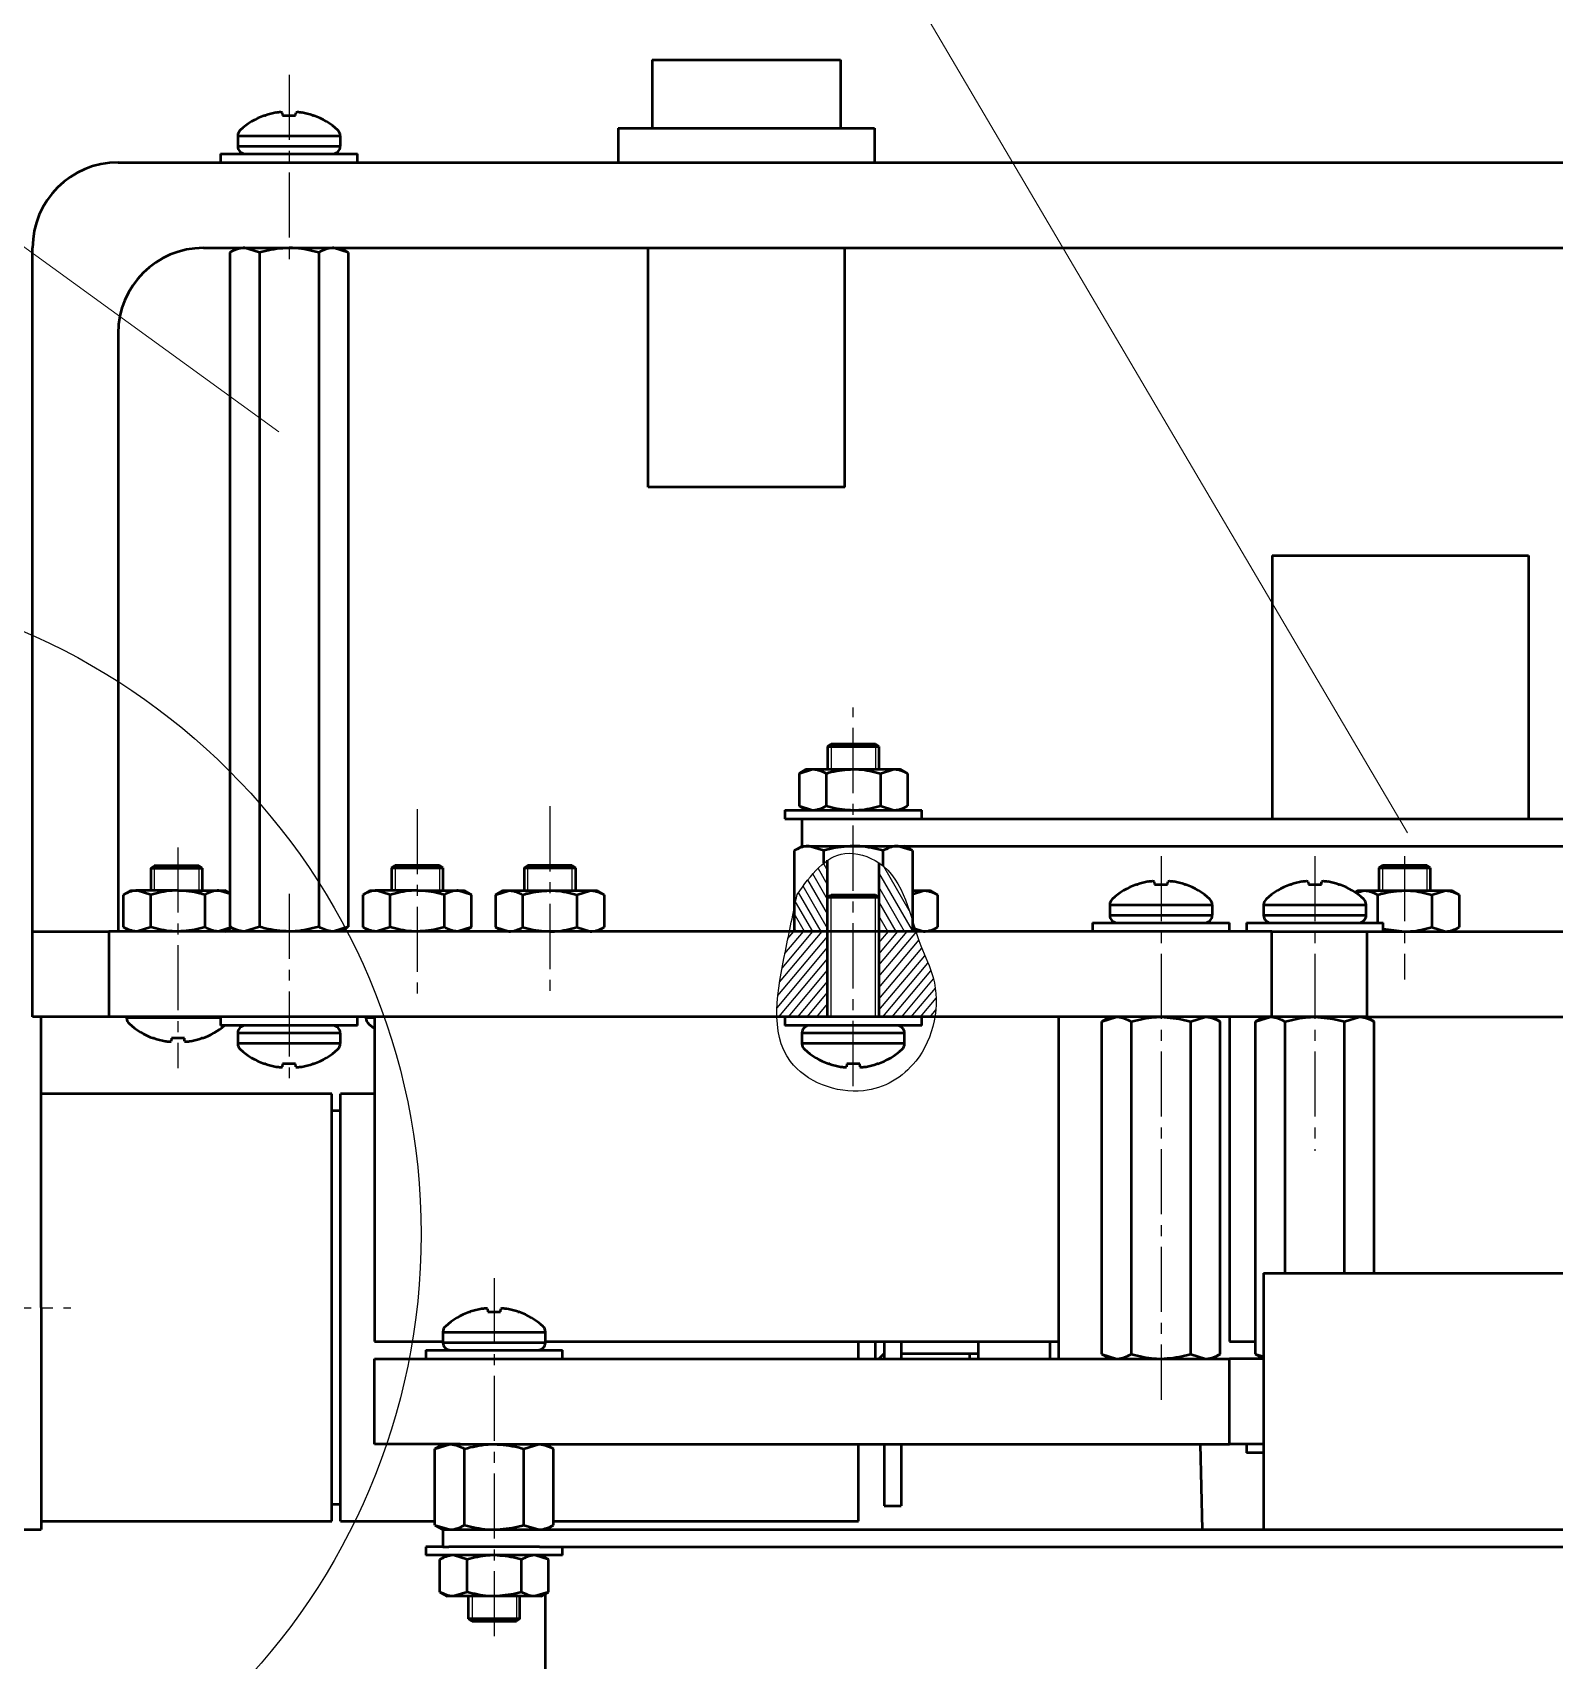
# Model space of a CAD drawing. Header units: inches. Extents: x -1846 to 3013, y 0 to 1997.
# Drawn here: x 755.1 to 888.6, y 600.9 to 743.8 of the extents above; entities that cross this region are included whole.
import ezdxf

# ---------------------------------------------------------------- set-up
doc = ezdxf.new("R2010")
doc.units = ezdxf.units.IN
doc.linetypes.add('CENTER2', pattern=[28.575, 19.05, -3.175, 3.175, -3.175])
doc.layers.get('0').update_dxf_attribs({"color": 2, "lineweight": 0})
for name, color, linetype, lineweight in [('Basic', 7, 'Continuous', 50), ('Center', 1, 'CENTER2', 25), ('Thin', 3, 'Continuous', 25)]:
    doc.layers.add(name, color=color, linetype=linetype, lineweight=lineweight)

msp = doc.modelspace()

# ---------------------------------------------------------------- hatches: boundary and pattern name
at = {"layer": 'Thin', "ltscale": 0.3}
h = msp.add_hatch(dxfattribs=at)
h.set_pattern_fill('ANSI31', color=256, scale=0.2, angle=75)
h.set_pattern_definition([(120, (1476.9385, -181.116), (-0.54992613, -0.3175), [])])
edge = h.paths.add_edge_path()
edge.add_spline(control_points=[(824.84, 671.13), (824.72, 671.05), (824.6, 670.96), (824.49, 670.87)], knot_values=[50.446643, 50.446643, 50.446643, 50.446643, 50.891557, 50.891557, 50.891557, 50.891557], degree=3, periodic=0)
edge.add_spline(control_points=[(824.49, 670.87), (823.64, 670.17), (822.9, 669.15), (822.16, 668.13)], knot_values=[50.891557, 50.891557, 50.891557, 50.891557, 54.226772, 54.226772, 54.226772, 54.226772], degree=3, periodic=0)
edge.add_spline(control_points=[(822.16, 668.13), (822.07, 667.7), (821.98, 667.27), (821.89, 666.84)], knot_values=[0, 0, 0, 0, 1.349561, 1.349561, 1.349561, 1.349561], degree=3, periodic=0)
edge.add_line((821.89, 666.84), (821.89, 664.87))
edge.add_line((821.89, 664.87), (824.84, 664.87))
edge.add_line((824.84, 664.87), (824.84, 671.13))
edge = h.paths.add_edge_path()
edge.add_spline(control_points=[(832.28, 665.82), (831.71, 667.66), (831.1, 669.49), (829.69, 670.64)], knot_values=[39.66356, 39.66356, 39.66356, 39.66356, 45.172028, 45.172028, 45.172028, 45.172028], degree=3, periodic=0)
edge.add_spline(control_points=[(829.69, 670.64), (829.58, 670.73), (829.46, 670.82), (829.34, 670.9)], knot_values=[45.172028, 45.172028, 45.172028, 45.172028, 45.604796, 45.604796, 45.604796, 45.604796], degree=3, periodic=0)
edge.add_line((829.34, 670.9), (829.34, 664.87))
edge.add_line((829.34, 664.87), (832.28, 664.87))
edge.add_line((832.28, 664.87), (832.28, 665.82))
h = msp.add_hatch(dxfattribs=at)
h.set_pattern_fill('ANSI31', color=256, scale=0.2, angle=5)
h.set_pattern_definition([(50, (2243.2044, -181.116), (-0.48643822, 0.40817013), [])])
edge = h.paths.add_edge_path()
edge.add_line((824.84, 664.87), (821.49, 664.87))
edge.add_spline(control_points=[(821.49, 664.87), (821.37, 664.3), (820.88, 661.9), (820.35, 659.23), (820.39, 657.37)], knot_values=[3.376613, 3.376613, 3.376613, 3.376613, 5.100631, 10.519226, 10.519226, 10.519226, 10.519226], degree=3, periodic=0)
edge.add_line((820.39, 657.37), (824.84, 657.37))
edge.add_line((824.84, 657.37), (824.84, 664.87))
edge = h.paths.add_edge_path()
edge.add_spline(control_points=[(834.37, 659.19), (834.36, 659.36), (834.35, 659.52), (834.33, 659.67)], knot_values=[32.800414, 32.800414, 32.800414, 32.800414, 33.27529, 33.27529, 33.27529, 33.27529], degree=3, periodic=0)
edge.add_spline(control_points=[(834.33, 659.67), (834.31, 659.82), (834.29, 659.96), (834.27, 660.1)], knot_values=[33.27529, 33.27529, 33.27529, 33.27529, 33.706842, 33.706842, 33.706842, 33.706842], degree=3, periodic=0)
edge.add_spline(control_points=[(834.27, 660.1), (834.24, 660.26), (834.21, 660.42), (834.17, 660.57)], knot_values=[33.706842, 33.706842, 33.706842, 33.706842, 34.182025, 34.182025, 34.182025, 34.182025], degree=3, periodic=0)
edge.add_spline(control_points=[(834.17, 660.57), (834.15, 660.66), (834.09, 660.87), (834.03, 661.07), (833.98, 661.19)], knot_values=[34.182025, 34.182025, 34.182025, 34.182025, 34.456669, 34.841739, 34.841739, 34.841739, 34.841739], degree=3, periodic=0)
edge.add_spline(control_points=[(833.98, 661.19), (833.87, 661.51), (833.74, 661.83), (833.61, 662.14)], knot_values=[34.841739, 34.841739, 34.841739, 34.841739, 35.876286, 35.876286, 35.876286, 35.876286], degree=3, periodic=0)
edge.add_spline(control_points=[(833.61, 662.14), (833.45, 662.53), (833.27, 662.91), (833.12, 663.32)], knot_values=[35.876286, 35.876286, 35.876286, 35.876286, 37.143834, 37.143834, 37.143834, 37.143834], degree=3, periodic=0)
edge.add_spline(control_points=[(833.12, 663.32), (833.09, 663.41), (832.94, 663.84), (832.82, 664.28), (832.73, 664.64)], knot_values=[37.143834, 37.143834, 37.143834, 37.143834, 37.426077, 38.433115, 38.433115, 38.433115, 38.433115], degree=3, periodic=0)
edge.add_spline(control_points=[(832.73, 664.64), (832.71, 664.72), (832.7, 664.79), (832.68, 664.87)], knot_values=[38.433115, 38.433115, 38.433115, 38.433115, 38.649825, 38.649825, 38.649825, 38.649825], degree=3, periodic=0)
edge.add_line((832.68, 664.87), (829.34, 664.87))
edge.add_line((829.34, 664.87), (829.34, 657.37))
edge.add_line((829.34, 657.37), (834.26, 657.37))
edge.add_spline(control_points=[(834.26, 657.37), (834.28, 657.52), (834.3, 657.67), (834.32, 657.81)], knot_values=[31.033763, 31.033763, 31.033763, 31.033763, 31.462315, 31.462315, 31.462315, 31.462315], degree=3, periodic=0)
edge.add_spline(control_points=[(834.32, 657.81), (834.34, 657.96), (834.35, 658.11), (834.36, 658.26)], knot_values=[31.462315, 31.462315, 31.462315, 31.462315, 31.893632, 31.893632, 31.893632, 31.893632], degree=3, periodic=0)
edge.add_spline(control_points=[(834.36, 658.26), (834.37, 658.42), (834.38, 658.59), (834.38, 658.75)], knot_values=[31.893632, 31.893632, 31.893632, 31.893632, 32.368735, 32.368735, 32.368735, 32.368735], degree=3, periodic=0)
edge.add_spline(control_points=[(834.38, 658.75), (834.38, 658.9), (834.37, 659.05), (834.37, 659.19)], knot_values=[32.368735, 32.368735, 32.368735, 32.368735, 32.800414, 32.800414, 32.800414, 32.800414], degree=3, periodic=0)

# ---------------------------------------------------------------- linework, layer by layer
for p, q in [((776.68, 708.73), (671.08, 785.41)), ((875.72, 673.54), (809.86, 785.41))]:
    msp.add_line(p, q)
at = {"layer": 'Basic'}
for p, q in [((809.46, 741.37), (809.46, 735.37)), ((809.46, 741.37), (825.96, 741.37)), ((825.96, 741.37), (825.96, 735.37)), ((775.44, 736.49), (775.52, 736.49)), ((777, 736.74), (777.02, 736.49)), ((777.02, 736.49), (778.16, 736.49)), ((778.16, 736.49), (778.18, 736.74)), ((779.66, 736.49), (779.74, 736.49)), ((773.09, 734.71), (773.09, 733.8)), ((773.09, 734.71), (782.09, 734.71)), ((782.09, 733.8), (782.09, 734.71)), ((806.46, 735.37), (806.46, 732.37)), ((806.46, 735.37), (828.96, 735.37)), ((828.96, 735.37), (828.96, 732.37)), ((771.59, 733.12), (771.59, 732.37)), ((771.59, 733.12), (783.59, 733.12)), ((773.09, 733.8), (782.09, 733.8)), ((783.59, 732.37), (783.59, 733.12)), ((762.59, 732.37), (1002.59, 732.37)), ((755.09, 664.87), (755.09, 724.87)), ((770.09, 724.87), (995.09, 724.87)), ((773.09, 724.87), (772.39, 724.47)), ((772.39, 724.47), (772.39, 665.27)), ((774.99, 724.47), (773.69, 724.87)), ((774.99, 724.47), (774.99, 665.27)), ((780.19, 724.47), (780.19, 665.27)), ((782.78, 724.47), (781.49, 724.87)), ((782.78, 724.47), (782.09, 724.87)), ((782.78, 724.47), (782.78, 665.27)), ((809.09, 703.87), (809.09, 724.87)), ((826.34, 703.87), (826.34, 724.87)), ((762.59, 717.37), (762.59, 664.87)), ((826.34, 703.87), (809.09, 703.87)), ((863.84, 697.87), (863.84, 674.77)), ((863.84, 697.87), (886.34, 697.87)), ((886.34, 697.87), (886.34, 674.77)), ((824.84, 681.1), (825.14, 681.3)), ((824.84, 681.1), (824.84, 679.12)), ((824.84, 681.1), (829.34, 681.1)), ((829.04, 681.3), (825.14, 681.3)), ((829.34, 681.1), (829.04, 681.3)), ((829.34, 681.1), (829.34, 679.12)), ((822.96, 679.12), (822.33, 678.75)), ((822.33, 678.75), (823.52, 679.12)), ((822.33, 678.75), (822.33, 675.89)), ((822.96, 679.12), (823.52, 679.12)), ((823.52, 679.12), (827.09, 679.12)), ((824.71, 678.75), (824.71, 675.89)), ((827.09, 679.12), (830.66, 679.12)), ((829.47, 678.75), (830.66, 679.12)), ((829.47, 678.75), (829.47, 675.89)), ((830.66, 679.12), (831.21, 679.12)), ((831.85, 678.75), (831.21, 679.12)), ((831.85, 678.75), (831.85, 675.89)), ((822.33, 675.89), (822.96, 675.52)), ((822.33, 675.89), (823.52, 675.52)), ((829.47, 675.89), (830.66, 675.52)), ((831.21, 675.52), (831.85, 675.89)), ((821.09, 675.52), (821.09, 674.77)), ((821.09, 675.52), (833.09, 675.52)), ((821.09, 674.77), (822.59, 674.77)), ((822.59, 674.77), (822.59, 672.37)), ((822.59, 674.77), (823.12, 674.77)), ((823.12, 674.77), (831.06, 674.77)), ((831.06, 674.77), (934.12, 674.77)), ((833.09, 674.77), (833.09, 675.52)), ((822.59, 672.37), (821.89, 671.97)), ((821.89, 671.97), (821.89, 664.87)), ((822.59, 672.37), (942.59, 672.37)), ((824.49, 671.97), (823.19, 672.37)), ((824.49, 671.97), (824.49, 670.87)), ((829.69, 671.97), (829.69, 670.64)), ((832.28, 671.97), (830.99, 672.37)), ((832.28, 671.97), (831.59, 672.37)), ((832.28, 671.97), (832.28, 664.87)), ((765.47, 670.44), (765.77, 670.64)), ((765.47, 670.44), (765.47, 668.47)), ((765.47, 670.44), (769.97, 670.44)), ((769.67, 670.64), (765.77, 670.64)), ((769.97, 670.44), (769.67, 670.64)), ((769.97, 670.44), (769.97, 668.47)), ((786.59, 670.45), (786.89, 670.65)), ((786.59, 670.45), (786.59, 668.47)), ((786.59, 670.45), (791.09, 670.45)), ((790.79, 670.65), (786.89, 670.65)), ((791.09, 670.45), (790.79, 670.65)), ((791.09, 670.45), (791.09, 668.47)), ((798.21, 670.45), (798.51, 670.65)), ((798.21, 670.45), (798.21, 668.47)), ((798.21, 670.45), (802.71, 670.45)), ((802.41, 670.65), (798.51, 670.65)), ((802.71, 670.45), (802.41, 670.65)), ((802.71, 670.45), (802.71, 668.47)), ((824.84, 657.37), (824.84, 671.13)), ((829.34, 670.9), (829.34, 657.37)), ((873.21, 670.45), (873.51, 670.65)), ((873.21, 670.45), (873.21, 668.47)), ((873.21, 670.45), (877.71, 670.45)), ((877.41, 670.65), (873.51, 670.65)), ((877.71, 670.45), (877.41, 670.65)), ((877.71, 670.45), (877.71, 668.47)), ((851.94, 668.99), (852.02, 668.99)), ((853.5, 669.24), (853.52, 668.99)), ((853.52, 668.99), (854.66, 668.99)), ((854.66, 668.99), (854.68, 669.24)), ((856.16, 668.99), (856.24, 668.99)), ((865.44, 668.99), (865.52, 668.99)), ((867, 669.24), (867.02, 668.99)), ((867.02, 668.99), (868.16, 668.99)), ((868.16, 668.99), (868.18, 669.24)), ((869.66, 668.99), (869.74, 668.99)), ((763.71, 668.47), (763.08, 668.1)), ((763.08, 665.24), (763.08, 668.1)), ((763.71, 668.47), (764.27, 668.47)), ((765.46, 668.1), (764.27, 668.47)), ((767.84, 668.47), (764.27, 668.47)), ((765.46, 665.24), (765.46, 668.1)), ((767.84, 668.47), (771.41, 668.47)), ((770.22, 665.24), (770.22, 668.1)), ((772.39, 668.17), (771.41, 668.47)), ((771.41, 668.47), (771.96, 668.47)), ((772.39, 668.22), (771.96, 668.47)), ((784.71, 668.47), (784.08, 668.1)), ((784.08, 665.24), (784.08, 668.1)), ((784.71, 668.47), (785.27, 668.47)), ((786.46, 668.1), (785.27, 668.47)), ((788.84, 668.47), (785.27, 668.47)), ((786.46, 665.24), (786.46, 668.1)), ((788.84, 668.47), (792.41, 668.47)), ((791.22, 665.24), (791.22, 668.1)), ((793.6, 668.1), (792.41, 668.47)), ((792.41, 668.47), (792.96, 668.47)), ((793.6, 668.1), (792.96, 668.47)), ((793.6, 665.24), (793.6, 668.1)), ((796.34, 668.47), (795.7, 668.1)), ((795.7, 668.1), (796.89, 668.47)), ((795.7, 668.1), (795.7, 665.24)), ((796.34, 668.47), (796.89, 668.47)), ((796.89, 668.47), (800.46, 668.47)), ((798.08, 668.1), (798.08, 665.24)), ((800.46, 668.47), (804.04, 668.47)), ((802.85, 668.1), (804.04, 668.47)), ((802.85, 668.1), (802.85, 665.24)), ((804.04, 668.47), (804.59, 668.47)), ((805.23, 668.1), (804.59, 668.47)), ((805.23, 668.1), (805.23, 665.24)), ((824.84, 667.87), (825.14, 668.07)), ((824.84, 667.87), (829.34, 667.87)), ((829.04, 668.07), (825.14, 668.07)), ((829.34, 667.87), (829.04, 668.07)), ((832.28, 668.16), (833.29, 668.47)), ((832.28, 668.47), (833.29, 668.47)), ((833.29, 668.47), (833.84, 668.47)), ((834.48, 668.1), (833.84, 668.47)), ((834.48, 668.1), (834.48, 665.24)), ((871.34, 668.47), (871.08, 668.32)), ((871.18, 668.25), (871.89, 668.47)), ((871.34, 668.47), (871.89, 668.47)), ((871.89, 668.47), (875.46, 668.47)), ((873.08, 668.1), (873.08, 665.62)), ((875.46, 668.47), (879.04, 668.47)), ((877.85, 668.1), (879.04, 668.47)), ((877.85, 668.1), (877.85, 665.24)), ((879.04, 668.47), (879.59, 668.47)), ((880.23, 668.1), (879.59, 668.47)), ((880.23, 668.1), (880.23, 665.24)), ((849.59, 667.21), (849.59, 666.3)), ((849.59, 667.21), (858.59, 667.21)), ((849.59, 666.3), (858.59, 666.3)), ((858.59, 666.3), (858.59, 667.21)), ((863.09, 667.21), (863.09, 666.3)), ((863.09, 667.21), (872.09, 667.21)), ((863.09, 666.3), (872.09, 666.3)), ((872.09, 666.3), (872.09, 667.21)), ((755.09, 664.87), (755.51, 664.87)), ((755.09, 657.37), (755.09, 664.87)), ((755.51, 664.87), (761.77, 664.87)), ((761.77, 664.87), (761.77, 657.37)), ((863.81, 664.87), (761.77, 664.87)), ((763.08, 665.24), (763.71, 664.87)), ((765.46, 665.24), (764.27, 664.87)), ((766.08, 664.88), (766.07, 664.87)), ((770.05, 664.87), (770.09, 664.9)), ((772.6, 665.24), (771.41, 664.87)), ((771.96, 664.87), (772.53, 665.2)), ((772.39, 665.27), (773.09, 664.87)), ((774.99, 665.27), (773.69, 664.87)), ((782.78, 665.27), (781.49, 664.87)), ((782.09, 664.87), (782.78, 665.27)), ((784.08, 665.24), (784.71, 664.87)), ((786.46, 665.24), (785.27, 664.87)), ((787.08, 664.88), (787.07, 664.87)), ((793.6, 665.24), (792.41, 664.87)), ((792.96, 664.87), (793.6, 665.24)), ((795.7, 665.24), (796.34, 664.87)), ((795.7, 665.24), (796.89, 664.87)), ((802.85, 665.24), (804.04, 664.87)), ((804.59, 664.87), (805.23, 665.24)), ((832.28, 665.18), (833.29, 664.87)), ((833.84, 664.87), (834.48, 665.24)), ((848.09, 665.62), (848.09, 664.87)), ((848.09, 665.62), (860.09, 665.62)), ((860.09, 664.87), (860.09, 665.62)), ((861.59, 665.62), (861.59, 664.87)), ((861.59, 665.62), (873.59, 665.62)), ((863.81, 657.37), (863.81, 664.87)), ((863.81, 664.87), (872.13, 664.87)), ((872.13, 664.87), (872.13, 657.37)), ((872.13, 664.87), (893.05, 664.87)), ((873.59, 664.87), (873.59, 665.62)), ((873.59, 665.11), (875.46, 664.87)), ((877.66, 664.87), (877.71, 664.9)), ((877.85, 665.24), (879.04, 664.87)), ((879.59, 664.87), (880.23, 665.24)), ((761.77, 657.37), (755.09, 657.37)), ((755.84, 631.87), (755.84, 657.37)), ((863.81, 657.37), (761.77, 657.37)), ((763.34, 657.37), (763.34, 657.28)), ((771.59, 657.28), (763.34, 657.28)), ((771.59, 657.37), (771.59, 656.62)), ((783.59, 656.62), (783.59, 657.37)), ((784.34, 657.37), (784.34, 657.28)), ((785.09, 657.28), (784.34, 657.28)), ((785.09, 657.37), (785.09, 628.87)), ((834.43, 657.37), (819.75, 657.37)), ((821.09, 657.37), (821.09, 656.62)), ((834.59, 657.37), (827.09, 657.37)), ((833.09, 656.62), (833.09, 657.37)), ((845.09, 657.37), (845.09, 628.87)), ((849.59, 657.37), (848.89, 656.97)), ((848.89, 656.97), (850.19, 657.37)), ((856.69, 656.97), (857.99, 657.37)), ((859.28, 656.97), (858.59, 657.37)), ((860.09, 657.37), (860.09, 628.87)), ((863.09, 657.37), (862.39, 656.97)), ((862.39, 656.97), (863.69, 657.37)), ((872.13, 657.37), (863.81, 657.37)), ((870.19, 656.97), (871.49, 657.37)), ((872.78, 656.97), (872.09, 657.37)), ((872.13, 657.37), (893.05, 657.37)), ((783.59, 656.62), (771.59, 656.62)), ((773.09, 655.95), (773.09, 655.03)), ((782.09, 655.95), (773.09, 655.95)), ((782.09, 655.03), (782.09, 655.95)), ((833.09, 656.62), (821.09, 656.62)), ((822.59, 655.95), (822.59, 655.03)), ((831.59, 655.95), (822.59, 655.95)), ((831.59, 655.03), (831.59, 655.95)), ((848.89, 627.77), (848.89, 656.97)), ((851.49, 627.77), (851.49, 656.97)), ((856.69, 627.77), (856.69, 656.97)), ((859.28, 627.77), (859.28, 656.97)), ((862.39, 627.77), (862.39, 656.97)), ((864.99, 634.87), (864.99, 656.97)), ((870.19, 634.87), (870.19, 656.97)), ((872.78, 634.87), (872.78, 656.97)), ((765.77, 655.5), (765.69, 655.5)), ((767.27, 655.5), (767.25, 655.25)), ((768.41, 655.5), (767.27, 655.5)), ((768.43, 655.25), (768.41, 655.5)), ((769.99, 655.5), (769.91, 655.5)), ((782.09, 655.03), (773.09, 655.03)), ((831.59, 655.03), (822.59, 655.03)), ((775.52, 653.25), (775.44, 653.25)), ((777.02, 653.25), (777, 653)), ((778.16, 653.25), (777.02, 653.25)), ((778.18, 653), (778.16, 653.25)), ((779.74, 653.25), (779.66, 653.25)), ((825.02, 653.25), (824.94, 653.25)), ((826.52, 653.25), (826.5, 653)), ((827.66, 653.25), (826.52, 653.25)), ((827.68, 653), (827.66, 653.25)), ((829.24, 653.25), (829.16, 653.25)), ((781.34, 650.62), (755.84, 650.62)), ((781.34, 613.12), (781.34, 650.62)), ((785.09, 650.62), (782.09, 650.62)), ((782.09, 613.12), (782.09, 650.62)), ((782.09, 649.12), (781.34, 649.12)), ((863.09, 634.87), (863.09, 612.37)), ((863.09, 634.87), (902.09, 634.87)), ((755.84, 631.87), (755.84, 612.37)), ((795, 631.74), (795.02, 631.49)), ((796.15, 631.49), (796.18, 631.74)), ((793.44, 631.49), (793.51, 631.49)), ((795.02, 631.49), (796.15, 631.49)), ((797.66, 631.49), (797.74, 631.49)), ((785.09, 628.87), (791.09, 628.87)), ((791.09, 629.71), (791.09, 628.8)), ((791.09, 629.71), (800.09, 629.71)), ((791.09, 628.8), (800.09, 628.8)), ((800.09, 628.8), (800.09, 629.71)), ((800.09, 628.87), (845.09, 628.87)), ((827.54, 627.37), (827.54, 628.87)), ((829.04, 627.37), (829.04, 628.87)), ((829.79, 628.87), (829.79, 627.37)), ((831.29, 628.87), (831.29, 627.37)), ((838.04, 628.87), (838.04, 627.37)), ((844.34, 628.87), (844.34, 627.37)), ((845.09, 628.87), (845.09, 627.37)), ((860.09, 628.87), (862.39, 628.87)), ((785.09, 619.87), (785.09, 627.37)), ((785.09, 627.37), (792.59, 627.37)), ((789.59, 628.12), (789.59, 627.37)), ((789.59, 628.12), (790.43, 628.12)), ((790.43, 628.12), (801.59, 628.12)), ((792.59, 627.37), (860.09, 627.37)), ((801.59, 627.37), (801.59, 628.12)), ((829.34, 627.37), (829.79, 627.82)), ((831.29, 627.82), (838.04, 627.82)), ((837.29, 627.82), (837.29, 627.37)), ((848.89, 627.77), (849.59, 627.37)), ((848.89, 627.77), (850.19, 627.37)), ((856.69, 627.77), (857.99, 627.37)), ((858.59, 627.37), (859.28, 627.77)), ((860.09, 619.87), (860.09, 627.37)), ((863.09, 627.37), (860.09, 627.37)), ((862.39, 627.77), (863.09, 627.37)), ((862.39, 627.77), (863.09, 627.56)), ((792.59, 619.87), (785.09, 619.87)), ((791.09, 619.87), (790.39, 619.47)), ((790.39, 619.47), (791.69, 619.87)), ((790.39, 612.77), (790.39, 619.47)), ((792.59, 619.87), (860.09, 619.87)), ((792.99, 612.77), (792.99, 619.47)), ((798.19, 619.47), (799.49, 619.87)), ((798.19, 612.77), (798.19, 619.47)), ((800.78, 619.47), (800.09, 619.87)), ((800.78, 612.77), (800.78, 619.47)), ((827.54, 613.12), (827.54, 619.87)), ((829.79, 619.87), (829.79, 614.47)), ((831.29, 619.87), (831.29, 614.47)), ((857.51, 619.87), (857.69, 612.37)), ((863.09, 619.87), (860.09, 619.87)), ((861.59, 619.87), (861.59, 619.12)), ((863.09, 619.12), (861.59, 619.12)), ((781.34, 614.62), (782.09, 614.62)), ((829.79, 614.47), (831.29, 614.47)), ((755.84, 613.12), (781.34, 613.12)), ((782.09, 613.12), (790.39, 613.12)), ((800.78, 613.12), (827.54, 613.12)), ((753.59, 612.37), (755.84, 612.37)), ((790.39, 612.77), (791.09, 612.37)), ((790.39, 612.77), (791.69, 612.37)), ((791.09, 612.37), (791.09, 610.87)), ((791.09, 612.37), (969.59, 612.37)), ((798.19, 612.77), (799.49, 612.37)), ((800.09, 612.37), (800.78, 612.77)), ((789.59, 610.87), (789.59, 610.12)), ((791.09, 610.87), (789.59, 610.87)), ((800.61, 610.12), (789.59, 610.12)), ((791.46, 610.12), (790.83, 609.75)), ((791.09, 610.87), (791.62, 610.87)), ((799.56, 610.87), (791.62, 610.87)), ((793.21, 609.75), (792.02, 610.12)), ((800.35, 609.75), (799.16, 610.12)), ((799.56, 610.87), (965.62, 610.87)), ((800.35, 609.75), (799.71, 610.12)), ((801.59, 610.12), (800.61, 610.12)), ((801.59, 610.12), (801.59, 610.87)), ((790.83, 606.89), (790.83, 609.75)), ((793.21, 606.89), (793.21, 609.75)), ((797.97, 606.89), (797.97, 609.75)), ((800.35, 606.89), (800.35, 609.75)), ((790.83, 606.89), (791.46, 606.52)), ((792.02, 606.52), (791.46, 606.52)), ((793.21, 606.89), (792.02, 606.52)), ((795.59, 606.52), (792.02, 606.52)), ((793.34, 604.54), (793.34, 606.52)), ((799.16, 606.52), (795.59, 606.52)), ((797.84, 604.54), (797.84, 606.52)), ((800.35, 606.89), (799.16, 606.52)), ((799.71, 606.52), (799.16, 606.52)), ((799.71, 606.52), (800.35, 606.89)), ((800.09, 599.47), (800.09, 606.74)), ((797.84, 604.54), (793.34, 604.54)), ((793.34, 604.54), (793.64, 604.34)), ((797.84, 604.54), (797.54, 604.34)), ((793.64, 604.34), (797.54, 604.34))]:
    msp.add_line(p, q, dxfattribs=at)
at = {"layer": 'Basic', "flags": 128}
msp.add_lwpolyline([(784.56, 656.78), (784.89, 656.5), (785.09, 656.35)], dxfattribs=at)
at = {"layer": 'Basic'}
for centre, radius, start, end in [((777.59, 730.53), 6.34, 109.825, 132.4927), ((777.59, 730.49), 6.36, 100.1662, 109.027), ((777.21, 731.42), 5.37, 93.964, 97.9842), ((776.67, 735.73), 1.07, 71.7311, 80.5485), ((778.51, 735.73), 1.07, 99.4515, 108.2689), ((777.96, 731.42), 5.37, 82.0158, 86.036), ((777.59, 730.49), 6.36, 70.973, 79.8338), ((777.59, 730.53), 6.34, 47.5073, 70.175), ((773.76, 734.71), 0.675, 132.4927, 180), ((781.41, 734.71), 0.675, 0, 47.5073), ((773.76, 733.8), 0.675, 180, 270), ((781.41, 733.8), 0.675, 270, 0), ((762.59, 724.87), 7.5, 90, 180), ((770.09, 717.37), 7.5, 90, 180), ((854.09, 663.03), 6.34, 109.825, 132.4927), ((854.09, 662.99), 6.36, 100.1662, 109.027), ((853.71, 663.92), 5.37, 93.964, 97.9842), ((853.17, 668.23), 1.07, 71.7311, 80.5485), ((855.01, 668.23), 1.07, 99.4515, 108.2689), ((854.46, 663.92), 5.37, 82.0158, 86.036), ((854.09, 662.99), 6.36, 70.973, 79.8338), ((854.09, 663.03), 6.34, 47.5073, 70.175), ((867.59, 663.03), 6.34, 109.825, 132.4927), ((867.59, 662.99), 6.36, 100.1662, 109.027), ((867.21, 663.92), 5.37, 93.964, 97.9842), ((866.67, 668.23), 1.07, 71.7311, 80.5485), ((868.51, 668.23), 1.07, 99.4515, 108.2689), ((867.96, 663.92), 5.37, 82.0158, 86.036), ((867.59, 662.99), 6.36, 70.973, 79.8338), ((867.59, 663.03), 6.34, 47.5073, 70.175), ((850.26, 667.21), 0.675, 132.4927, 180), ((857.91, 667.21), 0.675, 0, 47.5073), ((863.76, 667.21), 0.675, 132.4927, 180), ((871.41, 667.21), 0.675, 0, 47.5073), ((850.26, 666.3), 0.675, 180, 270), ((857.91, 666.3), 0.675, 270, 0), ((863.76, 666.3), 0.675, 180, 270), ((871.41, 666.3), 0.675, 270, 0), ((764.01, 657.28), 0.675, 180, 227.5073), ((785.01, 657.28), 0.675, 180, 227.5073), ((767.84, 661.46), 6.34, 227.5073, 250.175), ((767.84, 661.46), 6.34, 289.825, 310.2428), ((773.76, 655.95), 0.675, 90, 180), ((781.41, 655.95), 0.675, 0, 90), ((823.26, 655.95), 0.675, 90, 180), ((830.91, 655.95), 0.675, 0, 90), ((767.84, 661.51), 6.36, 250.973, 259.8338), ((767.46, 660.57), 5.37, 262.0158, 266.036), ((766.92, 656.26), 1.07, 279.4515, 288.2689), ((768.76, 656.26), 1.07, 251.7311, 260.5485), ((768.21, 660.57), 5.37, 273.964, 277.9842), ((767.84, 661.51), 6.36, 280.1662, 289.027), ((773.76, 655.03), 0.675, 180, 227.5073), ((777.59, 659.21), 6.34, 227.5073, 250.175), ((777.59, 659.21), 6.34, 289.825, 312.4927), ((781.41, 655.03), 0.675, 312.4927, 0), ((823.26, 655.03), 0.675, 180, 227.5073), ((827.09, 659.21), 6.34, 227.5073, 250.175), ((827.09, 659.21), 6.34, 289.825, 312.4927), ((830.91, 655.03), 0.675, 312.4927, 0), ((777.59, 659.26), 6.36, 250.973, 259.8338), ((777.21, 658.32), 5.37, 262.0158, 266.036), ((776.67, 654.01), 1.07, 279.4515, 288.2689), ((778.51, 654.01), 1.07, 251.7311, 260.5485), ((777.96, 658.32), 5.37, 273.964, 277.9842), ((777.59, 659.26), 6.36, 280.1662, 289.027), ((827.09, 659.26), 6.36, 250.973, 259.8338), ((826.71, 658.32), 5.37, 262.0158, 266.036), ((826.17, 654.01), 1.07, 279.4515, 288.2689), ((828.01, 654.01), 1.07, 251.7311, 260.5485), ((827.46, 658.32), 5.37, 273.964, 277.9842), ((827.09, 659.26), 6.36, 280.1662, 289.027), ((795.59, 625.49), 6.36, 100.1662, 109.027), ((795.21, 626.42), 5.37, 93.964, 97.9842), ((794.66, 630.73), 1.07, 71.7311, 80.5485), ((796.51, 630.73), 1.07, 99.4515, 108.2689), ((795.96, 626.42), 5.37, 82.0158, 86.036), ((795.59, 625.49), 6.36, 70.973, 79.8338), ((791.76, 629.71), 0.675, 132.4927, 180), ((795.59, 625.53), 6.34, 109.825, 132.4927), ((795.59, 625.53), 6.34, 47.5073, 70.175), ((799.41, 629.71), 0.675, 0, 47.5073), ((791.76, 628.8), 0.675, 180, 270), ((799.41, 628.8), 0.675, 270, 0)]:
    msp.add_arc(centre, radius, start, end, dxfattribs=at)
for points, knots in [([(773.69, 724.87), (773.66, 724.87), (773.22, 724.86), (772.79, 724.66), (772.39, 724.47)], [0, 0, 0, 0, 0.0701596, 1, 1, 1, 1]), ([(777.59, 724.87), (776.88, 724.82), (776, 724.75), (775.16, 724.51), (774.99, 724.47)], [0, 0, 0, 0, 0.804908, 1, 1, 1, 1]), ([(780.19, 724.47), (779.52, 724.64), (778.66, 724.85), (777.78, 724.87), (777.59, 724.87)], [0, 0, 0, 0, 0.7806222, 1, 1, 1, 1]), ([(781.49, 724.87), (781.45, 724.87), (781.02, 724.86), (780.59, 724.66), (780.19, 724.47)], [0, 0, 0, 0, 0.07016, 1, 1, 1, 1]), ([(823.52, 679.12), (823.54, 679.12), (823.95, 679.11), (824.34, 678.93), (824.71, 678.75)], [0, 0, 0, 0, 0.0701503, 1, 1, 1, 1]), ([(824.71, 678.75), (824.86, 678.79), (825.63, 679.01), (826.44, 679.07), (827.09, 679.12)], [0, 0, 0, 0, 0.194876, 1, 1, 1, 1]), ([(827.09, 679.12), (827.27, 679.12), (828.07, 679.1), (828.86, 678.9), (829.47, 678.75)], [0, 0, 0, 0, 0.219209, 1, 1, 1, 1]), ([(830.66, 679.12), (830.69, 679.12), (831.09, 679.11), (831.49, 678.93), (831.85, 678.75)], [0, 0, 0, 0, 0.0701503, 1, 1, 1, 1]), ([(823.52, 675.52), (823.54, 675.52), (823.95, 675.53), (824.34, 675.71), (824.71, 675.89)], [0, 0, 0, 0, 0.0701503, 1, 1, 1, 1]), ([(824.71, 675.89), (824.86, 675.85), (825.63, 675.63), (826.44, 675.57), (827.09, 675.52)], [0, 0, 0, 0, 0.194876, 1, 1, 1, 1]), ([(827.09, 675.52), (827.27, 675.52), (828.07, 675.54), (828.86, 675.74), (829.47, 675.89)], [0, 0, 0, 0, 0.219209, 1, 1, 1, 1]), ([(830.66, 675.52), (830.69, 675.52), (831.09, 675.53), (831.49, 675.71), (831.85, 675.89)], [0, 0, 0, 0, 0.0701503, 1, 1, 1, 1]), ([(823.19, 672.37), (823.16, 672.37), (822.72, 672.36), (822.29, 672.16), (821.89, 671.97)], [0, 0, 0, 0, 0.07016, 1, 1, 1, 1]), ([(827.09, 672.37), (826.38, 672.32), (825.5, 672.25), (824.66, 672.01), (824.49, 671.97)], [0, 0, 0, 0, 0.804908, 1, 1, 1, 1]), ([(829.69, 671.97), (829.02, 672.14), (828.16, 672.35), (827.28, 672.37), (827.09, 672.37)], [0, 0, 0, 0, 0.780622, 1, 1, 1, 1]), ([(830.99, 672.37), (830.95, 672.37), (830.52, 672.36), (830.09, 672.16), (829.69, 671.97)], [0, 0, 0, 0, 0.07016, 1, 1, 1, 1]), ([(764.27, 668.47), (764.24, 668.47), (763.84, 668.46), (763.44, 668.28), (763.08, 668.1)], [0, 0, 0, 0, 0.0701503, 1, 1, 1, 1]), ([(767.84, 668.47), (767.66, 668.47), (766.86, 668.45), (766.07, 668.25), (765.46, 668.1)], [0, 0, 0, 0, 0.219209, 1, 1, 1, 1]), ([(770.22, 668.1), (770.07, 668.14), (769.29, 668.36), (768.49, 668.42), (767.84, 668.47)], [0, 0, 0, 0, 0.194876, 1, 1, 1, 1]), ([(771.41, 668.47), (771.38, 668.47), (770.98, 668.46), (770.59, 668.28), (770.22, 668.1)], [0, 0, 0, 0, 0.0701503, 1, 1, 1, 1]), ([(785.27, 668.47), (785.24, 668.47), (784.84, 668.46), (784.44, 668.28), (784.08, 668.1)], [0, 0, 0, 0, 0.0701503, 1, 1, 1, 1]), ([(788.84, 668.47), (788.66, 668.47), (787.86, 668.45), (787.07, 668.25), (786.46, 668.1)], [0, 0, 0, 0, 0.219209, 1, 1, 1, 1]), ([(791.22, 668.1), (791.07, 668.14), (790.29, 668.36), (789.49, 668.42), (788.84, 668.47)], [0, 0, 0, 0, 0.194876, 1, 1, 1, 1]), ([(792.41, 668.47), (792.38, 668.47), (791.98, 668.46), (791.59, 668.28), (791.22, 668.1)], [0, 0, 0, 0, 0.0701503, 1, 1, 1, 1]), ([(796.89, 668.47), (796.92, 668.47), (797.32, 668.46), (797.72, 668.28), (798.08, 668.1)], [0, 0, 0, 0, 0.0701503, 1, 1, 1, 1]), ([(798.08, 668.1), (798.23, 668.14), (799.01, 668.36), (799.81, 668.42), (800.46, 668.47)], [0, 0, 0, 0, 0.194876, 1, 1, 1, 1]), ([(800.46, 668.47), (800.64, 668.47), (801.45, 668.45), (802.23, 668.25), (802.85, 668.1)], [0, 0, 0, 0, 0.219209, 1, 1, 1, 1]), ([(804.04, 668.47), (804.06, 668.47), (804.47, 668.46), (804.86, 668.28), (805.23, 668.1)], [0, 0, 0, 0, 0.0701503, 1, 1, 1, 1]), ([(833.29, 668.47), (833.31, 668.47), (833.72, 668.46), (834.11, 668.28), (834.48, 668.1)], [0, 0, 0, 0, 0.07015, 1, 1, 1, 1]), ([(871.89, 668.47), (871.92, 668.47), (872.32, 668.46), (872.72, 668.28), (873.08, 668.1)], [0, 0, 0, 0, 0.07015, 1, 1, 1, 1]), ([(873.08, 668.1), (873.23, 668.14), (874.01, 668.36), (874.81, 668.42), (875.46, 668.47)], [0, 0, 0, 0, 0.194876, 1, 1, 1, 1]), ([(875.46, 668.47), (875.64, 668.47), (876.45, 668.45), (877.23, 668.25), (877.85, 668.1)], [0, 0, 0, 0, 0.2192088, 1, 1, 1, 1]), ([(879.04, 668.47), (879.06, 668.47), (879.47, 668.46), (879.86, 668.28), (880.23, 668.1)], [0, 0, 0, 0, 0.07015, 1, 1, 1, 1]), ([(764.27, 664.87), (764.24, 664.87), (763.84, 664.88), (763.44, 665.06), (763.08, 665.24)], [0, 0, 0, 0, 0.07015, 1, 1, 1, 1]), ([(767.84, 664.87), (767.66, 664.87), (766.86, 664.89), (766.07, 665.09), (765.46, 665.24)], [0, 0, 0, 0, 0.219209, 1, 1, 1, 1]), ([(770.22, 665.24), (770.07, 665.2), (769.29, 664.98), (768.49, 664.92), (767.84, 664.87)], [0, 0, 0, 0, 0.194876, 1, 1, 1, 1]), ([(771.41, 664.87), (771.38, 664.87), (770.98, 664.88), (770.59, 665.06), (770.22, 665.24)], [0, 0, 0, 0, 0.07015, 1, 1, 1, 1]), ([(773.69, 664.87), (773.66, 664.87), (773.22, 664.88), (772.79, 665.08), (772.39, 665.27)], [0, 0, 0, 0, 0.0701596, 1, 1, 1, 1]), ([(777.59, 664.87), (776.88, 664.92), (776, 664.99), (775.16, 665.23), (774.99, 665.27)], [0, 0, 0, 0, 0.8049075, 1, 1, 1, 1]), ([(780.19, 665.27), (779.52, 665.11), (778.66, 664.89), (777.78, 664.87), (777.59, 664.87)], [0, 0, 0, 0, 0.7806222, 1, 1, 1, 1]), ([(781.49, 664.87), (781.45, 664.87), (781.02, 664.88), (780.59, 665.08), (780.19, 665.27)], [0, 0, 0, 0, 0.07016, 1, 1, 1, 1]), ([(785.27, 664.87), (785.24, 664.87), (784.84, 664.88), (784.44, 665.06), (784.08, 665.24)], [0, 0, 0, 0, 0.07015, 1, 1, 1, 1]), ([(788.84, 664.87), (788.66, 664.87), (787.86, 664.89), (787.07, 665.09), (786.46, 665.24)], [0, 0, 0, 0, 0.219209, 1, 1, 1, 1]), ([(791.22, 665.24), (791.07, 665.2), (790.29, 664.98), (789.49, 664.92), (788.84, 664.87)], [0, 0, 0, 0, 0.194876, 1, 1, 1, 1]), ([(792.41, 664.87), (792.38, 664.87), (791.98, 664.88), (791.59, 665.06), (791.22, 665.24)], [0, 0, 0, 0, 0.07015, 1, 1, 1, 1]), ([(796.89, 664.87), (796.92, 664.87), (797.32, 664.88), (797.72, 665.06), (798.08, 665.24)], [0, 0, 0, 0, 0.0701503, 1, 1, 1, 1]), ([(798.08, 665.24), (798.23, 665.2), (799.01, 664.98), (799.81, 664.92), (800.46, 664.87)], [0, 0, 0, 0, 0.194876, 1, 1, 1, 1]), ([(800.46, 664.87), (800.64, 664.87), (801.45, 664.89), (802.23, 665.09), (802.85, 665.24)], [0, 0, 0, 0, 0.219209, 1, 1, 1, 1]), ([(804.04, 664.87), (804.06, 664.87), (804.47, 664.88), (804.86, 665.06), (805.23, 665.24)], [0, 0, 0, 0, 0.0701503, 1, 1, 1, 1]), ([(833.29, 664.87), (833.31, 664.87), (833.72, 664.88), (834.11, 665.06), (834.48, 665.24)], [0, 0, 0, 0, 0.07015, 1, 1, 1, 1]), ([(875.46, 664.87), (875.64, 664.87), (876.45, 664.89), (877.23, 665.09), (877.85, 665.24)], [0, 0, 0, 0, 0.2192088, 1, 1, 1, 1]), ([(879.04, 664.87), (879.06, 664.87), (879.47, 664.88), (879.86, 665.06), (880.23, 665.24)], [0, 0, 0, 0, 0.07015, 1, 1, 1, 1]), ([(850.19, 657.37), (850.22, 657.37), (850.66, 657.36), (851.09, 657.16), (851.49, 656.97)], [0, 0, 0, 0, 0.07016, 1, 1, 1, 1]), ([(851.49, 656.97), (852.16, 657.14), (853.02, 657.35), (853.9, 657.37), (854.09, 657.37)], [0, 0, 0, 0, 0.780622, 1, 1, 1, 1]), ([(854.09, 657.37), (854.8, 657.32), (855.68, 657.25), (856.52, 657.01), (856.69, 656.97)], [0, 0, 0, 0, 0.8049075, 1, 1, 1, 1]), ([(857.99, 657.37), (858.02, 657.37), (858.46, 657.36), (858.89, 657.16), (859.28, 656.97)], [0, 0, 0, 0, 0.0701596, 1, 1, 1, 1]), ([(863.69, 657.37), (863.72, 657.37), (864.16, 657.36), (864.59, 657.16), (864.99, 656.97)], [0, 0, 0, 0, 0.07016, 1, 1, 1, 1]), ([(864.99, 656.97), (865.66, 657.14), (866.52, 657.35), (867.4, 657.37), (867.59, 657.37)], [0, 0, 0, 0, 0.780622, 1, 1, 1, 1]), ([(867.59, 657.37), (868.3, 657.32), (869.18, 657.25), (870.02, 657.01), (870.19, 656.97)], [0, 0, 0, 0, 0.8049075, 1, 1, 1, 1]), ([(871.49, 657.37), (871.52, 657.37), (871.96, 657.36), (872.39, 657.16), (872.78, 656.97)], [0, 0, 0, 0, 0.0701596, 1, 1, 1, 1]), ([(850.19, 627.37), (850.22, 627.37), (850.66, 627.38), (851.09, 627.58), (851.49, 627.77)], [0, 0, 0, 0, 0.07016, 1, 1, 1, 1]), ([(851.49, 627.77), (852.16, 627.61), (853.02, 627.39), (853.9, 627.37), (854.09, 627.37)], [0, 0, 0, 0, 0.780622, 1, 1, 1, 1]), ([(854.09, 627.37), (854.8, 627.42), (855.68, 627.49), (856.52, 627.73), (856.69, 627.77)], [0, 0, 0, 0, 0.8049075, 1, 1, 1, 1]), ([(857.99, 627.37), (858.02, 627.37), (858.46, 627.38), (858.89, 627.58), (859.28, 627.77)], [0, 0, 0, 0, 0.07016, 1, 1, 1, 1]), ([(791.69, 619.87), (791.72, 619.87), (792.16, 619.86), (792.59, 619.66), (792.99, 619.47)], [0, 0, 0, 0, 0.07016, 1, 1, 1, 1]), ([(792.99, 619.47), (793.66, 619.64), (794.52, 619.85), (795.4, 619.87), (795.59, 619.87)], [0, 0, 0, 0, 0.780622, 1, 1, 1, 1]), ([(795.59, 619.87), (796.3, 619.82), (797.18, 619.75), (798.02, 619.51), (798.19, 619.47)], [0, 0, 0, 0, 0.804908, 1, 1, 1, 1]), ([(799.49, 619.87), (799.52, 619.87), (799.96, 619.86), (800.39, 619.66), (800.78, 619.47)], [0, 0, 0, 0, 0.07016, 1, 1, 1, 1]), ([(791.69, 612.37), (791.72, 612.37), (792.16, 612.38), (792.59, 612.58), (792.99, 612.77)], [0, 0, 0, 0, 0.07016, 1, 1, 1, 1]), ([(792.99, 612.77), (793.66, 612.61), (794.52, 612.39), (795.4, 612.37), (795.59, 612.37)], [0, 0, 0, 0, 0.780622, 1, 1, 1, 1]), ([(795.59, 612.37), (796.3, 612.42), (797.18, 612.49), (798.02, 612.73), (798.19, 612.77)], [0, 0, 0, 0, 0.804908, 1, 1, 1, 1]), ([(799.49, 612.37), (799.52, 612.37), (799.96, 612.38), (800.39, 612.58), (800.78, 612.77)], [0, 0, 0, 0, 0.07016, 1, 1, 1, 1]), ([(792.02, 610.12), (791.99, 610.12), (791.59, 610.11), (791.19, 609.93), (790.83, 609.75)], [0, 0, 0, 0, 0.0701503, 1, 1, 1, 1]), ([(795.59, 610.12), (795.41, 610.12), (794.61, 610.1), (793.82, 609.9), (793.21, 609.75)], [0, 0, 0, 0, 0.219209, 1, 1, 1, 1]), ([(797.97, 609.75), (797.82, 609.79), (797.04, 610.01), (796.24, 610.07), (795.59, 610.12)], [0, 0, 0, 0, 0.194876, 1, 1, 1, 1]), ([(799.16, 610.12), (799.13, 610.12), (798.73, 610.11), (798.34, 609.93), (797.97, 609.75)], [0, 0, 0, 0, 0.0701503, 1, 1, 1, 1]), ([(792.02, 606.52), (791.99, 606.52), (791.59, 606.53), (791.19, 606.71), (790.83, 606.89)], [0, 0, 0, 0, 0.0701503, 1, 1, 1, 1]), ([(795.59, 606.52), (795.41, 606.52), (794.61, 606.54), (793.82, 606.74), (793.21, 606.89)], [0, 0, 0, 0, 0.219209, 1, 1, 1, 1]), ([(797.97, 606.89), (797.82, 606.85), (797.04, 606.63), (796.24, 606.57), (795.59, 606.52)], [0, 0, 0, 0, 0.194876, 1, 1, 1, 1]), ([(799.16, 606.52), (799.13, 606.52), (798.73, 606.53), (798.34, 606.71), (797.97, 606.89)], [0, 0, 0, 0, 0.0701503, 1, 1, 1, 1])]:
    msp.add_open_spline(points, degree=3, knots=knots, dxfattribs=at)
at = {"layer": 'Center', "ltscale": 0.3}
for p, q in [((777.59, 740.07), (777.59, 722.98)), ((827.09, 651.3), (827.09, 684.52)), ((800.46, 675.86), (800.46, 658.77)), ((788.84, 675.62), (788.84, 658.53)), ((767.84, 672.24), (767.84, 652.88)), ((854.09, 671.48), (854.09, 623.76)), ((867.59, 671.48), (867.59, 645.61)), ((875.46, 671.48), (875.46, 660.67)), ((777.59, 668.18), (777.59, 651.09)), ((795.59, 634.44), (795.59, 602.38)), ((706.38, 631.85), (758.45, 631.85))]:
    msp.add_line(p, q, dxfattribs=at)
at = {"layer": 'Thin', "ltscale": 0.3}
for p, q in [((825.14, 681.29), (825.14, 679.12)), ((829.04, 681.29), (829.04, 679.12)), ((765.77, 670.64), (765.77, 668.47)), ((769.67, 670.64), (769.67, 668.47)), ((786.89, 670.64), (786.89, 668.47)), ((790.79, 670.64), (790.79, 668.47)), ((798.51, 670.64), (798.51, 668.47)), ((802.41, 670.64), (802.41, 668.47)), ((873.51, 670.64), (873.51, 668.47)), ((877.41, 670.64), (877.41, 668.47))]:
    msp.add_line(p, q, dxfattribs=at)
at = {"layer": 'Thin'}
for p, q in [((825.14, 657.37), (825.14, 668.07)), ((829.04, 657.37), (829.04, 668.07)), ((793.64, 606.52), (793.64, 604.34)), ((797.54, 606.52), (797.54, 604.34))]:
    msp.add_line(p, q, dxfattribs=at)
msp.add_circle((731.63, 638.31), 57.54, dxfattribs=at)
msp.add_spline([(822.16, 668.13), (821.13, 663.13), (821.57, 653.47), (827.98, 650.89), (832.57, 653.49), (834.1, 660.83), (833.03, 663.6), (829.34, 670.9), (826.35, 671.72), (822.16, 668.13)], degree=3, dxfattribs=at)

doc.saveas('drawing.dxf')
